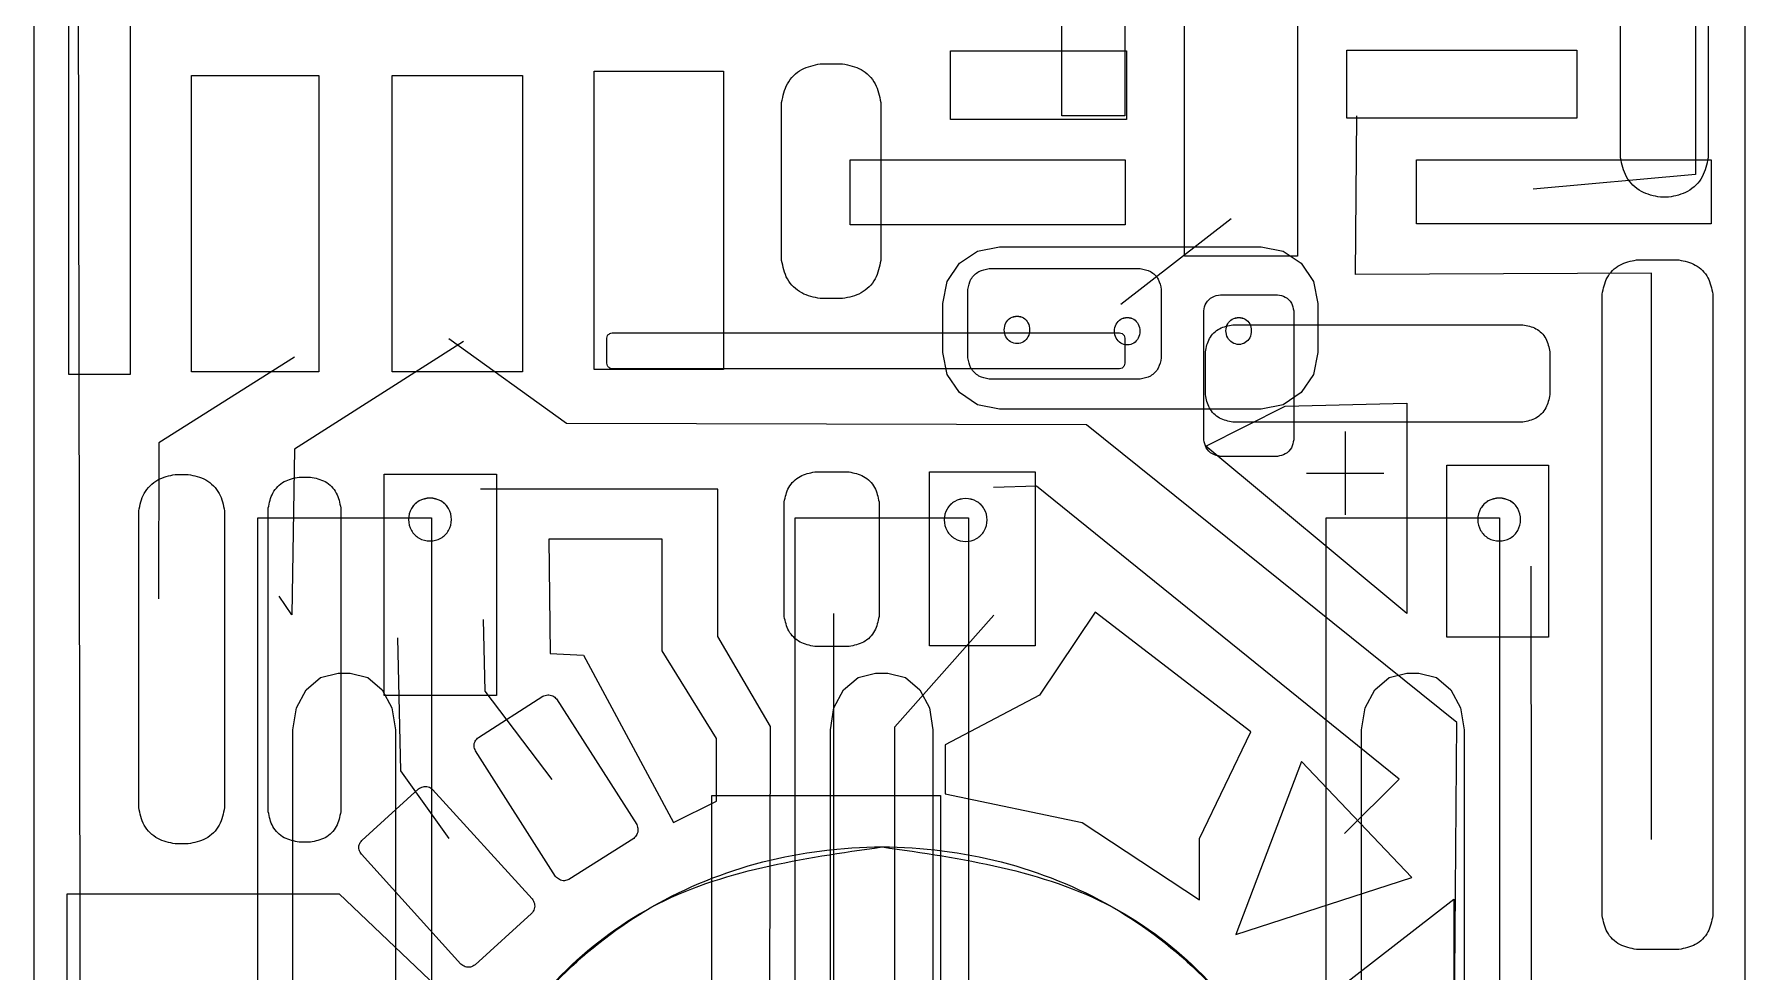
# Model space of a CAD drawing. Extents: x -21 to 20, y -50 to 50.
# Drawn here: x -20.03 to 19.85, y 6.45 to 28.3 of the extents above; entities that cross this region are included whole.
import ezdxf

# ---------------------------------------------------------------- set-up
doc = ezdxf.new("R2010")
doc.units = 0
for name, color, linetype in [('3d_parts', 7, 'CONTINUOUS'), ('CaseOpenings', 7, 'CONTINUOUS'), ('copper', 7, 'CONTINUOUS'), ('pcbBorder', 7, 'CONTINUOUS')]:
    doc.layers.add(name, color=color, linetype=linetype)

msp = doc.modelspace()

# ---------------------------------------------------------------- linework, layer by layer
at = {"layer": '3d_parts', "color": 2}
for points in [[(-10.771737, -41.853474), (-14.817866, -41.853474), (-14.817866, 17.030029), (-10.771737, 17.030029)], [(1.751195, -41.853474), (-2.294935, -41.853474), (-2.294935, 17.030029), (1.751195, 17.030029)], [(14.1346, -41.853474), (10.08847, -41.853474), (10.08847, 17.030029), (14.1346, 17.030029)]]:
    msp.add_lwpolyline(points, close=True, dxfattribs=at)
at = {"layer": 'CaseOpenings', "color": 1}
msp.add_lwpolyline([(2.474007, 23.350796), (3.998968, 23.350796), (5.523928, 23.350796), (7.048887, 23.350796), (8.57385, 23.350796), (9.089745, 23.247132), (9.510144, 22.96416), (9.793123, 22.543764), (9.896766, 22.02788), (9.896766, 21.742818), (9.896766, 21.457756), (9.896766, 21.172694), (9.896766, 20.887632), (9.793123, 20.371747), (9.510144, 19.951351), (9.089745, 19.668379), (8.57385, 19.564715), (7.048887, 19.564715), (5.523928, 19.564715), (3.998968, 19.564715), (2.474007, 19.564715), (1.958111, 19.668379), (1.537713, 19.951351), (1.254733, 20.371747), (1.15109, 20.887632), (1.15109, 21.172694), (1.15109, 21.457756), (1.15109, 21.742818), (1.15109, 22.02788), (1.254733, 22.543764), (1.537713, 22.96416), (1.958111, 23.247132)], close=True, dxfattribs=at)
for points in [[(-14.003201, -0.253074), (-14.003201, 12.088809), (-13.920635, 12.604852), (-13.695203, 13.025355), (-13.360299, 13.308406), (-12.949318, 13.41207), (-12.878782, 13.41207), (-12.808247, 13.41207), (-12.737712, 13.41207), (-12.667176, 13.41207), (-12.256195, 13.308406), (-11.921291, 13.025355), (-11.695859, 12.604852), (-11.613293, 12.088809), (-11.613293, -0.253074)], [(-1.468481, -0.2531), (-1.468481, 12.088809), (-1.385916, 12.604852), (-1.160483, 13.025355), (-0.825579, 13.308432), (-0.414598, 13.412096), (-0.344063, 13.412096), (-0.273527, 13.412096), (-0.202992, 13.412096), (-0.132457, 13.412096), (0.278525, 13.308432), (0.613429, 13.025355), (0.838861, 12.604852), (0.921426, 12.088809), (0.921426, -0.2531)], [(10.916385, -0.2531), (10.916385, 12.088809), (10.998962, 12.604852), (11.224433, 13.025355), (11.559392, 13.308406), (11.970443, 13.41207), (12.040989, 13.41207), (12.111537, 13.41207), (12.182083, 13.41207), (12.252631, 13.41207), (12.66368, 13.308406), (12.99864, 13.025355), (13.22411, 12.604852), (13.306689, 12.088809), (13.306689, -0.2531)]]:
    msp.add_lwpolyline(points, dxfattribs=at)
at = {"layer": 'copper', "color": 7}
for points in [[(-18.92577, -14.726394), (-19.025606, 42.873238), (-12.695732, 42.893346), (-12.665746, 49.003441), (13.014289, 49.033427), (13.014289, 43.003413), (18.704226, 42.93321), (18.704226, 25.033315), (14.913992, 24.693238)], [(16.9541, 25.423486), (16.9541, 30.163395)], [(16.9541, 25.423486), (16.9541, 30.163395)], [(18.994209, 30.163395), (18.994209, 25.423486)], [(18.994209, 30.163395), (18.994209, 25.423486)], [(-1.705676, 27.613525), (-1.185683, 27.613525)], [(-1.705676, 27.613525), (-1.185683, 27.613525)], [(-2.605962, 23.033424), (-2.605962, 26.713238)], [(-2.605962, 23.033424), (-2.605962, 26.713238)], [(-0.295627, 26.713238), (-0.295627, 23.033424)], [(-0.295627, 26.713238), (-0.295627, 23.033424)], [(17.674118, 9.533361), (17.674118, 22.733563), (10.774156, 22.703577), (10.804142, 26.4035)], [(18.074167, 24.503444), (17.88402, 24.503444)], [(18.074167, 24.503444), (17.88402, 24.503444)], [(7.874331, 24.00356), (5.304352, 22.003315)], [(2.234135, 22.843277), (5.754142, 22.843277)], [(2.234135, 22.843277), (5.754142, 22.843277)], [(17.324163, 23.043301), (18.314055, 23.043301)], [(17.324163, 23.043301), (18.314055, 23.043301)], [(1.734251, 20.763305), (1.734251, 22.35327)], [(1.734251, 20.763305), (1.734251, 22.35327)], [(6.244149, 22.35327), (6.244149, 20.763305)], [(6.244149, 22.35327), (6.244149, 20.763305)], [(-1.185683, 22.143368), (-1.705676, 22.143368)], [(-1.185683, 22.143368), (-1.705676, 22.143368)], [(7.624212, 22.233326), (8.954181, 22.233326)], [(7.624212, 22.233326), (8.954181, 22.233326)], [(16.524065, 7.76348), (16.524065, 22.243556)], [(16.524065, 7.76348), (16.524065, 22.243556)], [(19.104275, 22.243556), (19.104275, 7.76348)], [(19.104275, 22.243556), (19.104275, 7.76348)], [(7.234041, 18.853371), (7.234041, 21.853385)], [(7.234041, 18.853371), (7.234041, 21.853385)], [(9.334121, 21.853385), (9.334121, 18.853371)], [(9.334121, 21.853385), (9.334121, 18.853371)], [(-10.025917, 21.143245), (-13.965728, 18.633591), (-14.0257, 14.773508), (-14.325913, 15.203542)], [(8.034139, -20.036391), (8.034139, -10.226373), (1.434038, -8.236359), (1.474254, 4.503469), (13.074261, 4.433619), (13.134233, 12.263501), (4.504254, 19.203326), (-7.625623, 19.233312), (-10.365641, 21.20357)], [(-6.685826, 20.633483), (-6.685826, 21.223326)], [(-6.685826, 20.633483), (-6.685826, 21.223326)], [(-6.555651, 21.34327), (5.274013, 21.34327)], [(-6.555651, 21.34327), (5.274013, 21.34327)], [(5.39431, 21.223326), (5.39431, 20.633483)], [(5.39431, 21.223326), (5.39431, 20.633483)], [(7.914195, 21.533417), (14.674104, 21.533417)], [(7.914195, 21.533417), (14.674104, 21.533417)], [(-13.965728, 20.773535), (-17.125903, 18.783521), (-17.13578, 15.14357)], [(7.274258, 19.903588), (7.274258, 20.903357)], [(7.274258, 19.903588), (7.274258, 20.903357)], [(15.304163, 20.903357), (15.304163, 19.903588)], [(15.304163, 20.903357), (15.304163, 19.903588)], [(5.274013, 20.503308), (-6.555651, 20.503308)], [(5.274013, 20.503308), (-6.555651, 20.503308)], [(5.754142, 20.26342), (2.234135, 20.26342)], [(5.754142, 20.26342), (2.234135, 20.26342)], [(14.674104, 19.263298), (7.914195, 19.263298)], [(14.674104, 19.263298), (7.914195, 19.263298)], [(8.954181, 18.463553), (7.624212, 18.463553)], [(8.954181, 18.463553), (7.624212, 18.463553)], [(-16.745609, 18.043396), (-16.445749, 18.043396)], [(-16.745609, 18.043396), (-16.445749, 18.043396)], [(-13.855662, 17.983424), (-13.595665, 17.983424)], [(-13.855662, 17.983424), (-13.595665, 17.983424)], [(-1.83585, 18.103368), (-1.035753, 18.103368)], [(-1.83585, 18.103368), (-1.035753, 18.103368)], [(-0.565854, -19.236646), (-2.925931, -12.966391), (-2.865959, 12.173542), (-4.095739, 14.263392), (-4.095739, 17.703319), (-9.625868, 17.703319)], [(10.51416, 9.673413), (11.794034, 10.94341), (3.334094, 17.773521), (2.334324, 17.743535)], [(-17.595801, 10.283364), (-17.595801, 17.193556)], [(-17.595801, 10.283364), (-17.595801, 17.193556)], [(-15.59591, 17.193556), (-15.59591, 10.283364)], [(-15.59591, 17.193556), (-15.59591, 10.283364)], [(-14.575679, 10.183529), (-14.575679, 17.263406)], [(-14.575679, 10.183529), (-14.575679, 17.263406)], [(-12.885878, 17.263406), (-12.885878, 10.183529)], [(-12.885878, 17.263406), (-12.885878, 10.183529)], [(-2.545637, 14.733291), (-2.545637, 17.403459)], [(-2.545637, 14.733291), (-2.545637, 17.403459)], [(-0.335844, 17.403459), (-0.335844, 14.733291)], [(-0.335844, 17.403459), (-0.335844, 14.733291)], [(14.864251, 15.903452), (14.874128, 3.033448), (3.074097, 3.033448), (3.074097, -7.196373), (9.57401, -9.196618), (9.57401, -17.366576), (10.934317, -18.56637), (10.924086, -27.73645), (8.57424, -28.966583)], [(-1.395938, 14.803494), (-1.395938, -12.636544), (1.27423, -15.936419), (1.834087, -19.966541)], [(4.634076, -19.536506), (6.634321, -17.536614), (6.634321, -11.136537), (0.034219, -9.236482), (0.034219, 3.263459), (0.034219, 12.163312), (2.344202, 14.763277)], [(-9.565896, 14.663441), (-9.525679, 12.993396), (-7.9657, 10.933532)], [(-11.565787, 14.233406), (-11.495938, 11.133556), (-10.365641, 9.563347)], [(-1.035753, 14.033382), (-1.83585, 14.033382)], [(-1.035753, 14.033382), (-1.83585, 14.033382)], [(-9.675609, 11.913546), (-8.175955, 12.873452)], [(-9.675609, 11.913546), (-8.175955, 12.873452)], [(-7.855634, 12.81348), (-5.985917, 9.883315)], [(-7.855634, 12.81348), (-5.985917, 9.883315)], [(-7.875742, 8.673291), (-9.745812, 11.603455)], [(-7.875742, 8.673291), (-9.745812, 11.603455)], [(-12.395871, 9.513605), (-11.07578, 10.713399)], [(-12.395871, 9.513605), (-11.07578, 10.713399)], [(-10.745934, 10.703522), (-8.425721, 8.153298)], [(-10.745934, 10.703522), (-8.425721, 8.153298)], [(-16.445749, 9.433525), (-16.745609, 9.433525)], [(-16.445749, 9.433525), (-16.745609, 9.433525)], [(-13.595665, 9.473389), (-13.855662, 9.473389)], [(-13.595665, 9.473389), (-13.855662, 9.473389)], [(-10.085889, 6.633536), (-12.405749, 9.193284)], [(-10.085889, 6.633536), (-12.405749, 9.193284)], [(-6.055767, 9.563347), (-7.565651, 8.603441)], [(-6.055767, 9.563347), (-7.565651, 8.603441)], [(-8.435952, 7.813574), (-9.75569, 6.613427)], [(-8.435952, 7.813574), (-9.75569, 6.613427)], [(18.314055, 6.973612), (17.324163, 6.973612)], [(18.314055, 6.973612), (17.324163, 6.973612)]]:
    msp.add_lwpolyline(points, dxfattribs=at)
for points in [[(-19.22563, 33.873549), (-17.795826, 33.873549), (-17.795826, 20.373486), (-19.22563, 20.373486), (-19.22563, 33.873549), (-17.795826, 33.873549), (-17.795826, 20.373486), (-19.22563, 20.373486)], [(6.784251, 33.113315), (9.424079, 33.113315), (9.424079, 23.133259), (6.784251, 23.133259), (6.784251, 33.113315), (9.424079, 33.113315), (9.424079, 23.133259), (6.784251, 23.133259)], [(4.664062, 30.203259), (5.39431, 30.203259), (5.39431, 26.4035), (3.924289, 26.4035), (3.924289, 30.203259), (4.664062, 30.203259), (5.39431, 30.203259), (5.39431, 26.4035), (3.924289, 26.4035), (3.924289, 30.203259)], [(10.574132, 27.133396), (10.574132, 27.933493), (15.934223, 27.933493), (15.934223, 26.343528), (10.574132, 26.343528), (10.574132, 27.133396), (10.574132, 27.933493), (15.934223, 27.933493), (15.934223, 26.343528), (10.574132, 26.343528)], [(1.334202, 27.113287), (1.334202, 27.913385), (5.434174, 27.913385), (5.434174, 26.313542), (1.334202, 26.313542), (1.334202, 27.113287), (1.334202, 27.913385), (5.434174, 27.913385), (5.434174, 26.313542), (1.334202, 26.313542)], [(1.334202, 27.113287), (1.334202, 27.913385), (5.434174, 27.913385), (5.434174, 26.313542), (1.334202, 26.313542), (1.334202, 27.113287), (1.334202, 27.913385), (5.434174, 27.913385), (5.434174, 26.313542), (1.334202, 26.313542)], [(-16.365669, 27.343298), (-13.395641, 27.343298), (-13.395641, 20.433459), (-16.365669, 20.433459), (-16.365669, 27.343298), (-13.395641, 27.343298), (-13.395641, 20.433459), (-16.365669, 20.433459)], [(-11.685732, 27.343298), (-8.645854, 27.343298), (-8.645854, 20.433459), (-11.685732, 20.433459), (-11.685732, 27.343298), (-8.645854, 27.343298), (-8.645854, 20.433459), (-11.685732, 20.433459)], [(-6.975808, 27.443486), (-3.965917, 27.443486), (-3.965917, 20.493431), (-6.975808, 20.493431), (-6.975808, 27.443486), (-3.965917, 27.443486), (-3.965917, 20.493431), (-6.975808, 20.493431)], [(-1.005767, 24.613511), (-1.005767, 25.373392), (5.404188, 25.373392), (5.404188, 23.863507), (-1.005767, 23.863507), (-1.005767, 24.613511), (-1.005767, 25.373392), (5.404188, 25.373392), (5.404188, 23.863507), (-1.005767, 23.863507)], [(12.194083, 24.623389), (12.194083, 25.373392), (19.064058, 25.373392), (19.064058, 23.883263), (12.194083, 23.883263), (12.194083, 24.623389), (12.194083, 25.373392), (19.064058, 25.373392), (19.064058, 23.883263), (12.194083, 23.883263)], [(2.884303, 21.733441)], [(5.454282, 21.703455)], [(8.054247, 21.703455)], [(11.974303, 19.703563), (11.974303, 14.803494), (7.284135, 18.703441), (9.134097, 19.633361), (11.974303, 19.703563), (11.974303, 14.803494), (7.284135, 18.703441), (9.134097, 19.633361)], [(-11.875878, 18.053273), (-9.255805, 18.053273), (-9.255805, 12.89356), (-11.875878, 12.89356), (-11.875878, 18.053273), (-9.255805, 18.053273), (-9.255805, 12.89356), (-11.875878, 12.89356)], [(0.844195, 18.103368), (3.304108, 18.103368), (3.304108, 14.05349), (0.844195, 14.05349), (0.844195, 18.103368), (3.304108, 18.103368), (3.304108, 14.05349), (0.844195, 14.05349)], [(12.904223, 18.263528), (15.274177, 18.263528), (15.274177, 14.253515), (12.904223, 14.253515), (12.904223, 18.263528), (15.274177, 18.263528), (15.274177, 14.253515), (12.904223, 14.253515)], [(-10.805906, 17.493417)], [(1.684156, 17.483539)], [(14.124125, 17.493417)], [(-5.395721, 16.533511), (-8.035903, 16.533511), (-8.005917, 13.873574), (-7.225927, 13.833357), (-5.125847, 9.93341), (-4.125725, 10.433295), (-4.125725, 11.893438), (-5.395721, 13.933546), (-5.395721, 16.533511), (-8.035903, 16.533511), (-8.005917, 13.873574), (-7.225927, 13.833357), (-5.125847, 9.93341), (-4.125725, 10.433295), (-4.125725, 11.893438), (-5.395721, 13.933546)], [(8.333999, 12.043368), (4.704279, 14.83348), (3.404296, 12.903438), (1.204027, 11.743508), (1.204027, 10.603333), (4.404066, 9.93341), (7.134205, 8.133543), (7.134205, 9.563347), (8.333999, 12.043368), (4.704279, 14.83348), (3.404296, 12.903438), (1.204027, 11.743508), (1.204027, 10.603333), (4.404066, 9.93341), (7.134205, 8.133543), (7.134205, 9.563347)], [(7.984045, 7.323567), (12.084017, 8.653536), (9.514038, 11.353336), (7.984045, 7.323567), (12.084017, 8.653536), (9.514038, 11.353336)], [(-1.565623, 4.863302), (-4.235791, 4.863302), (-4.235791, 10.563469), (1.094314, 10.563469), (1.094314, 4.863302)], [(-0.265641, 9.363322), (-0.265641, 9.363322)], [(-12.925742, 8.273595), (-10.325777, 5.803452), (-11.93585, 2.903626), (-12.535924, -0.056524), (-14.695623, 2.433375), (-14.625773, 6.133298), (-19.265847, 6.173515), (-19.265847, 8.273595), (-12.925742, 8.273595), (-10.325777, 5.803452), (-11.93585, 2.903626), (-12.535924, -0.056524), (-14.695623, 2.433375), (-14.625773, 6.133298), (-19.265847, 6.173515), (-19.265847, 8.273595)], [(13.064031, 8.14342), (13.064031, 4.333431), (8.104341, 4.303445), (13.064031, 8.14342), (13.064031, 4.333431), (8.104341, 4.303445)]]:
    msp.add_lwpolyline(points, close=True, dxfattribs=at)
at = {"layer": 'copper', "color": 1}
for points in [[(2.884303, 21.733441)], [(5.454282, 21.703455)], [(8.054247, 21.703455)], [(-10.805906, 17.493417)], [(1.684156, 17.483539)], [(14.124125, 17.493417)], [(-1.565623, 4.863302), (-4.235791, 4.863302), (-4.235791, 10.563469), (1.094314, 10.563469), (1.094314, 4.863302)]]:
    msp.add_lwpolyline(points, close=True, dxfattribs=at)
for points in [[(10.534268, 19.043518), (10.534268, 17.103598)], [(9.634334, 18.073382), (11.434202, 18.073382)]]:
    msp.add_lwpolyline(points, dxfattribs=at)
at = {"layer": 'copper', "color": 7}
for points, knots in [([(-2.605962, 26.713238), (-2.575361, 26.863412), (-2.512941, 27.169729), (-2.162167, 27.520503), (-1.85585, 27.582923), (-1.705676, 27.613525)], [0, 0, 0, 0, 0.453527, 0.925081, 1.378608, 1.378608, 1.378608, 1.378608]), ([(-2.605962, 26.713238), (-2.575361, 26.863412), (-2.512941, 27.169729), (-2.162167, 27.520503), (-1.85585, 27.582923), (-1.705676, 27.613525)], [0, 0, 0, 0, 0.453527, 0.925081, 1.378608, 1.378608, 1.378608, 1.378608]), ([(-1.185683, 27.613525), (-1.036282, 27.583024), (-0.731747, 27.520853), (-0.385964, 27.168346), (-0.325403, 26.863244), (-0.295627, 26.713238)], [0, 0, 0, 0, 0.450842, 0.918982, 1.371758, 1.371758, 1.371758, 1.371758]), ([(-1.185683, 27.613525), (-1.036282, 27.583024), (-0.731747, 27.520853), (-0.385964, 27.168346), (-0.325403, 26.863244), (-0.295627, 26.713238)], [0, 0, 0, 0, 0.450842, 0.918982, 1.371758, 1.371758, 1.371758, 1.371758]), ([(17.88402, 24.503444), (17.729859, 24.534831), (17.415135, 24.598906), (17.05186, 24.955631), (16.986202, 25.269855), (16.9541, 25.423486)], [0, 0, 0, 0, 0.465927, 0.951204, 1.415442, 1.415442, 1.415442, 1.415442]), ([(17.88402, 24.503444), (17.729859, 24.534831), (17.415135, 24.598906), (17.05186, 24.955631), (16.986202, 25.269855), (16.9541, 25.423486)], [0, 0, 0, 0, 0.465927, 0.951204, 1.415442, 1.415442, 1.415442, 1.415442]), ([(18.994209, 25.423486), (18.962935, 25.270017), (18.899146, 24.956978), (18.540675, 24.598507), (18.227636, 24.534718), (18.074167, 24.503444)], [0, 0, 0, 0, 0.463479, 0.945381, 1.408859, 1.408859, 1.408859, 1.408859]), ([(18.994209, 25.423486), (18.962935, 25.270017), (18.899146, 24.956978), (18.540675, 24.598507), (18.227636, 24.534718), (18.074167, 24.503444)], [0, 0, 0, 0, 0.463479, 0.945381, 1.408859, 1.408859, 1.408859, 1.408859]), ([(-1.705676, 22.143368), (-1.855679, 22.173115), (-2.160765, 22.233618), (-2.513351, 22.579377), (-2.575477, 22.883963), (-2.605962, 23.033424)], [0, 0, 0, 0, 0.452754, 0.920838, 1.37183, 1.37183, 1.37183, 1.37183]), ([(-1.705676, 22.143368), (-1.855679, 22.173115), (-2.160765, 22.233618), (-2.513351, 22.579377), (-2.575477, 22.883963), (-2.605962, 23.033424)], [0, 0, 0, 0, 0.452754, 0.920838, 1.37183, 1.37183, 1.37183, 1.37183]), ([(-0.295627, 23.033424), (-0.325283, 22.884131), (-0.385543, 22.580769), (-0.733157, 22.233257), (-1.036452, 22.173011), (-1.185683, 22.143368)], [0, 0, 0, 0, 0.450238, 0.914882, 1.364946, 1.364946, 1.364946, 1.364946]), ([(-0.295627, 23.033424), (-0.325283, 22.884131), (-0.385543, 22.580769), (-0.733157, 22.233257), (-1.036452, 22.173011), (-1.185683, 22.143368)], [0, 0, 0, 0, 0.450238, 0.914882, 1.364946, 1.364946, 1.364946, 1.364946]), ([(1.734251, 22.35327), (1.751109, 22.435995), (1.785433, 22.604429), (1.981979, 22.794367), (2.150889, 22.82713), (2.234135, 22.843277)], [0, 0, 0, 0, 0.249438, 0.507872, 0.759016, 0.759016, 0.759016, 0.759016]), ([(1.734251, 22.35327), (1.751109, 22.435995), (1.785433, 22.604429), (1.981979, 22.794367), (2.150889, 22.82713), (2.234135, 22.843277)], [0, 0, 0, 0, 0.249438, 0.507872, 0.759016, 0.759016, 0.759016, 0.759016]), ([(5.754142, 22.843277), (5.836702, 22.827248), (6.003931, 22.79478), (6.195653, 22.603059), (6.22812, 22.435829), (6.244149, 22.35327)], [0, 0, 0, 0, 0.24869, 0.503739, 0.752429, 0.752429, 0.752429, 0.752429]), ([(5.754142, 22.843277), (5.836702, 22.827248), (6.003931, 22.79478), (6.195653, 22.603059), (6.22812, 22.435829), (6.244149, 22.35327)], [0, 0, 0, 0, 0.24869, 0.503739, 0.752429, 0.752429, 0.752429, 0.752429]), ([(16.524065, 22.243556), (16.551273, 22.376934), (16.606781, 22.649052), (16.918503, 22.96064), (17.190705, 23.016107), (17.324163, 23.043301)], [0, 0, 0, 0, 0.402819, 0.821831, 1.224883, 1.224883, 1.224883, 1.224883]), ([(16.524065, 22.243556), (16.551273, 22.376934), (16.606781, 22.649052), (16.918503, 22.96064), (17.190705, 23.016107), (17.324163, 23.043301)], [0, 0, 0, 0, 0.402819, 0.821831, 1.224883, 1.224883, 1.224883, 1.224883]), ([(18.314055, 23.043301), (18.446825, 23.016219), (18.717355, 22.961036), (19.024235, 22.647699), (19.077892, 22.37677), (19.104275, 22.243556)], [0, 0, 0, 0, 0.400605, 0.816268, 1.21834, 1.21834, 1.21834, 1.21834]), ([(18.314055, 23.043301), (18.446825, 23.016219), (18.717355, 22.961036), (19.024235, 22.647699), (19.077892, 22.37677), (19.104275, 22.243556)], [0, 0, 0, 0, 0.400605, 0.816268, 1.21834, 1.21834, 1.21834, 1.21834]), ([(7.234041, 21.853385), (7.247795, 21.916956), (7.276033, 22.047473), (7.429044, 22.193726), (7.560089, 22.220315), (7.624212, 22.233326)], [0, 0, 0, 0, 0.192258, 0.394721, 0.58872, 0.58872, 0.58872, 0.58872]), ([(7.234041, 21.853385), (7.247795, 21.916956), (7.276033, 22.047473), (7.429044, 22.193726), (7.560089, 22.220315), (7.624212, 22.233326)], [0, 0, 0, 0, 0.192258, 0.394721, 0.58872, 0.58872, 0.58872, 0.58872]), ([(8.954181, 22.233326), (9.017586, 22.220433), (9.146876, 22.194142), (9.294938, 22.04608), (9.321228, 21.91679), (9.334121, 21.853385)], [0, 0, 0, 0, 0.191462, 0.390413, 0.581874, 0.581874, 0.581874, 0.581874]), ([(8.954181, 22.233326), (9.017586, 22.220433), (9.146876, 22.194142), (9.294938, 22.04608), (9.321228, 21.91679), (9.334121, 21.853385)], [0, 0, 0, 0, 0.191462, 0.390413, 0.581874, 0.581874, 0.581874, 0.581874]), ([(2.884303, 21.733441), (2.83044, 21.724858), (2.723752, 21.707857), (2.609518, 21.578313), (2.570927, 21.413785), (2.609508, 21.247424), (2.723788, 21.123035), (2.8833, 21.078726), (3.042514, 21.122438), (3.151742, 21.249094), (3.186059, 21.413473), (3.151742, 21.577851), (3.042514, 21.704508), (2.8833, 21.748213), (2.723789, 21.703931), (2.609507, 21.579443), (2.570929, 21.413473), (2.609507, 21.247501), (2.723788, 21.123016), (2.8833, 21.078726), (3.042514, 21.122457), (3.151743, 21.249019), (3.186056, 21.413781), (3.151753, 21.576745), (3.042479, 21.708285), (2.937462, 21.724987), (2.884303, 21.733441)], [0, 0, 0, 0, 0.159311, 0.315553, 0.48332, 0.651088, 0.80733, 0.966641, 1.123399, 1.276318, 1.443472, 1.610626, 1.763544, 1.920303, 2.079614, 2.235856, 2.403623, 2.57139, 2.727632, 2.886943, 3.043702, 3.19662, 3.363774, 3.530928, 3.683847, 3.840605, 3.840605, 3.840605, 3.840605]), ([(5.454282, 21.703455), (5.400419, 21.694872), (5.293731, 21.677871), (5.179497, 21.548327), (5.140906, 21.383799), (5.179487, 21.217438), (5.293767, 21.093049), (5.453279, 21.04874), (5.612493, 21.092452), (5.721721, 21.219108), (5.756038, 21.383487), (5.721721, 21.547865), (5.612493, 21.674522), (5.453279, 21.718227), (5.293768, 21.673945), (5.179486, 21.549457), (5.140908, 21.383487), (5.179486, 21.217515), (5.293767, 21.09303), (5.453279, 21.04874), (5.612493, 21.092471), (5.721722, 21.219033), (5.756035, 21.383795), (5.721732, 21.546759), (5.612458, 21.678299), (5.507441, 21.695001), (5.454282, 21.703455)], [0, 0, 0, 0, 0.159311, 0.315553, 0.48332, 0.651088, 0.80733, 0.966641, 1.123399, 1.276318, 1.443472, 1.610626, 1.763544, 1.920303, 2.079614, 2.235856, 2.403623, 2.57139, 2.727632, 2.886943, 3.043702, 3.19662, 3.363774, 3.530928, 3.683847, 3.840605, 3.840605, 3.840605, 3.840605]), ([(8.054247, 21.703455), (8.000574, 21.695704), (7.895201, 21.680488), (7.778831, 21.555954), (7.741008, 21.392678), (7.779466, 21.227356), (7.893729, 21.102916), (8.053244, 21.058623), (8.21246, 21.102321), (8.32168, 21.229017), (8.355854, 21.392392), (8.322344, 21.555332), (8.210931, 21.677616), (8.053235, 21.716789), (7.895239, 21.677015), (7.77882, 21.556954), (7.741011, 21.392396), (7.779465, 21.227425), (7.893729, 21.102898), (8.053244, 21.058623), (8.21246, 21.102337), (8.32168, 21.22895), (8.355851, 21.39267), (8.322355, 21.554354), (8.210894, 21.680953), (8.107218, 21.695846), (8.054247, 21.703455)], [0, 0, 0, 0, 0.158639, 0.311443, 0.476725, 0.644492, 0.800734, 0.960045, 1.116804, 1.269722, 1.436876, 1.601535, 1.750939, 1.907015, 2.065655, 2.218459, 2.38374, 2.551508, 2.70775, 2.867061, 3.023819, 3.176738, 3.343892, 3.508551, 3.657955, 3.814031, 3.814031, 3.814031, 3.814031]), ([(-6.685826, 21.223326), (-6.680879, 21.243492), (-6.670569, 21.285518), (-6.618985, 21.330453), (-6.576385, 21.339074), (-6.555651, 21.34327)], [0, 0, 0, 0, 0.061255, 0.127654, 0.190617, 0.190617, 0.190617, 0.190617]), ([(-6.685826, 21.223326), (-6.680879, 21.243492), (-6.670569, 21.285518), (-6.618985, 21.330453), (-6.576385, 21.339074), (-6.555651, 21.34327)], [0, 0, 0, 0, 0.061255, 0.127654, 0.190617, 0.190617, 0.190617, 0.190617]), ([(5.274013, 21.34327), (5.294104, 21.339204), (5.335025, 21.330923), (5.381908, 21.284174), (5.390232, 21.243337), (5.39431, 21.223326)], [0, 0, 0, 0, 0.06066, 0.12355, 0.183976, 0.183976, 0.183976, 0.183976]), ([(5.274013, 21.34327), (5.294104, 21.339204), (5.335025, 21.330923), (5.381908, 21.284174), (5.390232, 21.243337), (5.39431, 21.223326)], [0, 0, 0, 0, 0.06066, 0.12355, 0.183976, 0.183976, 0.183976, 0.183976]), ([(7.274258, 20.903357), (7.295898, 21.009415), (7.339984, 21.22548), (7.591069, 21.469967), (7.807614, 21.512488), (7.914195, 21.533417)], [0, 0, 0, 0, 0.319927, 0.651769, 0.973399, 0.973399, 0.973399, 0.973399]), ([(7.274258, 20.903357), (7.295898, 21.009415), (7.339984, 21.22548), (7.591069, 21.469967), (7.807614, 21.512488), (7.914195, 21.533417)], [0, 0, 0, 0, 0.319927, 0.651769, 0.973399, 0.973399, 0.973399, 0.973399]), ([(14.674104, 21.533417), (14.779996, 21.512605), (14.994862, 21.470377), (15.241123, 21.224115), (15.283352, 21.00925), (15.304163, 20.903357)], [0, 0, 0, 0, 0.319177, 0.647639, 0.966817, 0.966817, 0.966817, 0.966817]), ([(14.674104, 21.533417), (14.779996, 21.512605), (14.994862, 21.470377), (15.241123, 21.224115), (15.283352, 21.00925), (15.304163, 20.903357)], [0, 0, 0, 0, 0.319177, 0.647639, 0.966817, 0.966817, 0.966817, 0.966817]), ([(2.234135, 20.26342), (2.150721, 20.280418), (1.980605, 20.315084), (1.785887, 20.509902), (1.751236, 20.679952), (1.734251, 20.763305)], [0, 0, 0, 0, 0.251907, 0.513738, 0.765473, 0.765473, 0.765473, 0.765473]), ([(2.234135, 20.26342), (2.150721, 20.280418), (1.980605, 20.315084), (1.785887, 20.509902), (1.751236, 20.679952), (1.734251, 20.763305)], [0, 0, 0, 0, 0.251907, 0.513738, 0.765473, 0.765473, 0.765473, 0.765473]), ([(6.244149, 20.763305), (6.227987, 20.680117), (6.19518, 20.511257), (6.00532, 20.314689), (5.83687, 20.280306), (5.754142, 20.26342)], [0, 0, 0, 0, 0.250994, 0.509484, 0.758945, 0.758945, 0.758945, 0.758945]), ([(6.244149, 20.763305), (6.227987, 20.680117), (6.19518, 20.511257), (6.00532, 20.314689), (5.83687, 20.280306), (5.754142, 20.26342)], [0, 0, 0, 0, 0.250994, 0.509484, 0.758945, 0.758945, 0.758945, 0.758945]), ([(-6.555651, 20.503308), (-6.576543, 20.508351), (-6.620303, 20.518913), (-6.670221, 20.568831), (-6.680783, 20.612591), (-6.685826, 20.633483)], [0, 0, 0, 0, 0.063762, 0.133553, 0.197315, 0.197315, 0.197315, 0.197315]), ([(-6.555651, 20.503308), (-6.576543, 20.508351), (-6.620303, 20.518913), (-6.670221, 20.568831), (-6.680783, 20.612591), (-6.685826, 20.633483)], [0, 0, 0, 0, 0.063762, 0.133553, 0.197315, 0.197315, 0.197315, 0.197315]), ([(5.39431, 20.633483), (5.390113, 20.612746), (5.381487, 20.570121), (5.336404, 20.518513), (5.294264, 20.508244), (5.274013, 20.503308)], [0, 0, 0, 0, 0.062966, 0.129427, 0.190916, 0.190916, 0.190916, 0.190916]), ([(5.39431, 20.633483), (5.390113, 20.612746), (5.381487, 20.570121), (5.336404, 20.518513), (5.294264, 20.508244), (5.274013, 20.503308)], [0, 0, 0, 0, 0.062966, 0.129427, 0.190916, 0.190916, 0.190916, 0.190916]), ([(7.914195, 19.263298), (7.807446, 19.285051), (7.589684, 19.329428), (7.340333, 19.578913), (7.295999, 19.796758), (7.274258, 19.903588)], [0, 0, 0, 0, 0.322377, 0.65763, 0.980241, 0.980241, 0.980241, 0.980241]), ([(7.914195, 19.263298), (7.807446, 19.285051), (7.589684, 19.329428), (7.340333, 19.578913), (7.295999, 19.796758), (7.274258, 19.903588)], [0, 0, 0, 0, 0.322377, 0.65763, 0.980241, 0.980241, 0.980241, 0.980241]), ([(15.304163, 19.903588), (15.283246, 19.796923), (15.240758, 19.580268), (14.996258, 19.329033), (14.780165, 19.284939), (14.674104, 19.263298)], [0, 0, 0, 0, 0.321868, 0.653775, 0.973706, 0.973706, 0.973706, 0.973706]), ([(15.304163, 19.903588), (15.283246, 19.796923), (15.240758, 19.580268), (14.996258, 19.329033), (14.780165, 19.284939), (14.674104, 19.263298)], [0, 0, 0, 0, 0.321868, 0.653775, 0.973706, 0.973706, 0.973706, 0.973706]), ([(7.624212, 18.463553), (7.559926, 18.477415), (7.4277, 18.505927), (7.276471, 18.657025), (7.247916, 18.789166), (7.234041, 18.853371)], [0, 0, 0, 0, 0.19478, 0.400633, 0.59518, 0.59518, 0.59518, 0.59518]), ([(7.624212, 18.463553), (7.559926, 18.477415), (7.4277, 18.505927), (7.276471, 18.657025), (7.247916, 18.789166), (7.234041, 18.853371)], [0, 0, 0, 0, 0.19478, 0.400633, 0.59518, 0.59518, 0.59518, 0.59518]), ([(9.334121, 18.853371), (9.3211, 18.789332), (9.294477, 18.658398), (9.148238, 18.505535), (9.017749, 18.477305), (8.954181, 18.463553)], [0, 0, 0, 0, 0.193761, 0.396159, 0.588413, 0.588413, 0.588413, 0.588413]), ([(9.334121, 18.853371), (9.3211, 18.789332), (9.294477, 18.658398), (9.148238, 18.505535), (9.017749, 18.477305), (8.954181, 18.463553)], [0, 0, 0, 0, 0.193761, 0.396159, 0.588413, 0.588413, 0.588413, 0.588413]), ([(-17.595801, 17.193556), (-17.566289, 17.334496), (-17.505843, 17.62316), (-17.175378, 17.953493), (-16.88663, 18.013896), (-16.745609, 18.043396)], [0, 0, 0, 0, 0.426282, 0.873086, 1.299601, 1.299601, 1.299601, 1.299601]), ([(-17.595801, 17.193556), (-17.566289, 17.334496), (-17.505843, 17.62316), (-17.175378, 17.953493), (-16.88663, 18.013896), (-16.745609, 18.043396)], [0, 0, 0, 0, 0.426282, 0.873086, 1.299601, 1.299601, 1.299601, 1.299601]), ([(-16.445749, 18.043396), (-16.303095, 18.014322), (-16.012979, 17.955194), (-15.683321, 17.622617), (-15.624608, 17.334422), (-15.59591, 17.193556)], [0, 0, 0, 0, 0.430621, 0.875755, 1.301362, 1.301362, 1.301362, 1.301362]), ([(-16.445749, 18.043396), (-16.303095, 18.014322), (-16.012979, 17.955194), (-15.683321, 17.622617), (-15.624608, 17.334422), (-15.59591, 17.193556)], [0, 0, 0, 0, 0.430621, 0.875755, 1.301362, 1.301362, 1.301362, 1.301362]), ([(-14.575679, 17.263406), (-14.551227, 17.383538), (-14.501358, 17.628538), (-14.220793, 17.909102), (-13.975794, 17.958971), (-13.855662, 17.983424)], [0, 0, 0, 0, 0.362778, 0.739855, 1.102633, 1.102633, 1.102633, 1.102633]), ([(-14.575679, 17.263406), (-14.551227, 17.383538), (-14.501358, 17.628538), (-14.220793, 17.909102), (-13.975794, 17.958971), (-13.855662, 17.983424)], [0, 0, 0, 0, 0.362778, 0.739855, 1.102633, 1.102633, 1.102633, 1.102633]), ([(-13.595665, 17.983424), (-13.476305, 17.959072), (-13.233087, 17.909451), (-12.957519, 17.627153), (-12.909505, 17.38337), (-12.885878, 17.263406)], [0, 0, 0, 0, 0.360094, 0.733759, 1.095789, 1.095789, 1.095789, 1.095789]), ([(-13.595665, 17.983424), (-13.476305, 17.959072), (-13.233087, 17.909451), (-12.957519, 17.627153), (-12.909505, 17.38337), (-12.885878, 17.263406)], [0, 0, 0, 0, 0.360094, 0.733759, 1.095789, 1.095789, 1.095789, 1.095789]), ([(-2.545637, 17.403459), (-2.521018, 17.52037), (-2.47062, 17.759695), (-2.193119, 18.03065), (-1.953292, 18.079464), (-1.83585, 18.103368)], [0, 0, 0, 0, 0.353347, 0.723325, 1.078359, 1.078359, 1.078359, 1.078359]), ([(-2.545637, 17.403459), (-2.521018, 17.52037), (-2.47062, 17.759695), (-2.193119, 18.03065), (-1.953292, 18.079464), (-1.83585, 18.103368)], [0, 0, 0, 0, 0.353347, 0.723325, 1.078359, 1.078359, 1.078359, 1.078359]), ([(-1.035753, 18.103368), (-0.919003, 18.079577), (-0.680863, 18.03105), (-0.408161, 17.758348), (-0.359634, 17.520208), (-0.335844, 17.403459)], [0, 0, 0, 0, 0.352585, 0.719185, 1.07177, 1.07177, 1.07177, 1.07177]), ([(-1.035753, 18.103368), (-0.919003, 18.079577), (-0.680863, 18.03105), (-0.408161, 17.758348), (-0.359634, 17.520208), (-0.335844, 17.403459)], [0, 0, 0, 0, 0.352585, 0.719185, 1.07177, 1.07177, 1.07177, 1.07177]), ([(-10.805906, 17.493417), (-10.717127, 17.480152), (-10.543096, 17.454149), (-10.35088, 17.254559), (-10.28262, 16.993897), (-10.350845, 16.730574), (-10.543061, 16.538502), (-10.805828, 16.470238), (-11.068558, 16.538508), (-11.260623, 16.73072), (-11.328838, 16.993454), (-11.260588, 17.256149), (-11.068524, 17.448214), (-10.805828, 17.516463), (-10.543095, 17.448249), (-10.35088, 17.256183), (-10.28262, 16.993454), (-10.350845, 16.730686), (-10.543061, 16.538473), (-10.805828, 16.470238), (-11.068558, 16.538537), (-11.260623, 16.730607), (-11.328838, 16.993897), (-11.260588, 17.254526), (-11.068524, 17.454107), (-10.894602, 17.480141), (-10.805906, 17.493417)], [0, 0, 0, 0, 0.262975, 0.515502, 0.778241, 1.041219, 1.293811, 1.556789, 1.819527, 2.072055, 2.335029, 2.597764, 2.850227, 3.112962, 3.375937, 3.628464, 3.891203, 4.154181, 4.406773, 4.669751, 4.932489, 5.185017, 5.447991, 5.710726, 5.963189, 6.225924, 6.225924, 6.225924, 6.225924]), ([(1.684156, 17.483539), (1.772915, 17.470278), (1.946915, 17.444282), (2.138972, 17.244467), (2.207039, 16.983823), (2.138937, 16.720592), (1.946882, 16.528588), (1.684156, 16.460379), (1.421431, 16.528559), (1.229376, 16.720705), (1.161274, 16.98338), (1.229341, 17.246091), (1.421397, 17.438391), (1.684156, 17.506569), (1.946915, 17.438391), (2.138972, 17.246091), (2.207039, 16.98338), (2.138937, 16.720705), (1.946882, 16.528559), (1.684156, 16.460379), (1.421431, 16.528588), (1.229376, 16.720592), (1.161274, 16.983823), (1.229341, 17.244467), (1.421397, 17.444282), (1.595398, 17.470278), (1.684156, 17.483539)], [0, 0, 0, 0, 0.26289, 0.515362, 0.778317, 1.041031, 1.293439, 1.556325, 1.819211, 2.071619, 2.334334, 2.597288, 2.84976, 3.11265, 3.37554, 3.628012, 3.890967, 4.153681, 4.406089, 4.668975, 4.931862, 5.184269, 5.446984, 5.709938, 5.962411, 6.2253, 6.2253, 6.2253, 6.2253]), ([(14.124125, 17.493417), (14.212879, 17.480157), (14.38685, 17.454166), (14.578905, 17.254506), (14.647008, 16.993896), (14.578941, 16.730629), (14.386884, 16.538474), (14.124125, 16.470255), (13.861366, 16.538445), (13.669309, 16.730742), (13.601242, 16.993454), (13.669344, 17.256128), (13.8614, 17.448277), (14.124125, 17.516446), (14.38685, 17.448277), (14.578905, 17.256128), (14.647008, 16.993454), (14.578941, 16.730742), (14.386884, 16.538445), (14.124125, 16.470255), (13.861366, 16.538474), (13.669309, 16.730629), (13.601242, 16.993896), (13.669344, 17.254506), (13.8614, 17.454166), (14.03537, 17.480157), (14.124125, 17.493417)], [0, 0, 0, 0, 0.262886, 0.515294, 0.778009, 1.040963, 1.293435, 1.556325, 1.819215, 2.071687, 2.334642, 2.597356, 2.849764, 3.11265, 3.375537, 3.627944, 3.890659, 4.153613, 4.406085, 4.668975, 4.931865, 5.184337, 5.447292, 5.710007, 5.962414, 6.2253, 6.2253, 6.2253, 6.2253]), ([(-1.83585, 14.033382), (-1.953292, 14.057286), (-2.193119, 14.106099), (-2.47062, 14.377054), (-2.521018, 14.61638), (-2.545637, 14.733291)], [0, 0, 0, 0, 0.355033, 0.725012, 1.078359, 1.078359, 1.078359, 1.078359]), ([(-1.83585, 14.033382), (-1.953292, 14.057286), (-2.193119, 14.106099), (-2.47062, 14.377054), (-2.521018, 14.61638), (-2.545637, 14.733291)], [0, 0, 0, 0, 0.355033, 0.725012, 1.078359, 1.078359, 1.078359, 1.078359]), ([(-0.335844, 14.733291), (-0.359634, 14.616541), (-0.408161, 14.378401), (-0.680863, 14.105699), (-0.919003, 14.057172), (-1.035753, 14.033382)], [0, 0, 0, 0, 0.352585, 0.719185, 1.07177, 1.07177, 1.07177, 1.07177]), ([(-0.335844, 14.733291), (-0.359634, 14.616541), (-0.408161, 14.378401), (-0.680863, 14.105699), (-0.919003, 14.057172), (-1.035753, 14.033382)], [0, 0, 0, 0, 0.352585, 0.719185, 1.07177, 1.07177, 1.07177, 1.07177]), ([(-8.175955, 12.873452), (-8.138598, 12.887306), (-8.06316, 12.915284), (-7.939604, 12.893733), (-7.882857, 12.839498), (-7.855634, 12.81348)], [0, 0, 0, 0, 0.118404, 0.239103, 0.350397, 0.350397, 0.350397, 0.350397]), ([(-8.175955, 12.873452), (-8.138598, 12.887306), (-8.06316, 12.915284), (-7.939604, 12.893733), (-7.882857, 12.839498), (-7.855634, 12.81348)], [0, 0, 0, 0, 0.118404, 0.239103, 0.350397, 0.350397, 0.350397, 0.350397]), ([(-9.745812, 11.603455), (-9.759786, 11.639868), (-9.78784, 11.71297), (-9.762339, 11.835196), (-9.704308, 11.88762), (-9.675609, 11.913546)], [0, 0, 0, 0, 0.115594, 0.232069, 0.346026, 0.346026, 0.346026, 0.346026]), ([(-9.745812, 11.603455), (-9.759786, 11.639868), (-9.78784, 11.71297), (-9.762339, 11.835196), (-9.704308, 11.88762), (-9.675609, 11.913546)], [0, 0, 0, 0, 0.115594, 0.232069, 0.346026, 0.346026, 0.346026, 0.346026]), ([(-11.07578, 10.713399), (-11.041327, 10.734669), (-10.972127, 10.777388), (-10.842678, 10.776203), (-10.777864, 10.727509), (-10.745934, 10.703522)], [0, 0, 0, 0, 0.120115, 0.24125, 0.358865, 0.358865, 0.358865, 0.358865]), ([(-11.07578, 10.713399), (-11.041327, 10.734669), (-10.972127, 10.777388), (-10.842678, 10.776203), (-10.777864, 10.727509), (-10.745934, 10.703522)], [0, 0, 0, 0, 0.120115, 0.24125, 0.358865, 0.358865, 0.358865, 0.358865]), ([(-16.745609, 9.433525), (-16.886559, 9.462212), (-17.174864, 9.520891), (-17.507591, 9.850564), (-17.566726, 10.140707), (-17.595801, 10.283364)], [0, 0, 0, 0, 0.425844, 0.871043, 1.301668, 1.301668, 1.301668, 1.301668]), ([(-16.745609, 9.433525), (-16.886559, 9.462212), (-17.174864, 9.520891), (-17.507591, 9.850564), (-17.566726, 10.140707), (-17.595801, 10.283364)], [0, 0, 0, 0, 0.425844, 0.871043, 1.301668, 1.301668, 1.301668, 1.301668]), ([(-15.59591, 10.283364), (-15.62417, 10.140783), (-15.681584, 9.85112), (-16.013505, 9.519199), (-16.303167, 9.461786), (-16.445749, 9.433525)], [0, 0, 0, 0, 0.429956, 0.873479, 1.303435, 1.303435, 1.303435, 1.303435]), ([(-15.59591, 10.283364), (-15.62417, 10.140783), (-15.681584, 9.85112), (-16.013505, 9.519199), (-16.303167, 9.461786), (-16.445749, 9.433525)], [0, 0, 0, 0, 0.429956, 0.873479, 1.303435, 1.303435, 1.303435, 1.303435]), ([(-13.855662, 9.473389), (-13.975629, 9.497017), (-14.219438, 9.545038), (-14.501753, 9.820755), (-14.551339, 10.064085), (-14.575679, 10.183529)], [0, 0, 0, 0, 0.362034, 0.735763, 1.096094, 1.096094, 1.096094, 1.096094]), ([(-13.855662, 9.473389), (-13.975629, 9.497017), (-14.219438, 9.545038), (-14.501753, 9.820755), (-14.551339, 10.064085), (-14.575679, 10.183529)], [0, 0, 0, 0, 0.362034, 0.735763, 1.096094, 1.096094, 1.096094, 1.096094]), ([(-12.885878, 10.183529), (-12.909389, 10.064253), (-12.95711, 9.82215), (-13.23445, 9.544675), (-13.47647, 9.496912), (-13.595665, 9.473389)], [0, 0, 0, 0, 0.359578, 0.729865, 1.089208, 1.089208, 1.089208, 1.089208]), ([(-12.885878, 10.183529), (-12.909389, 10.064253), (-12.95711, 9.82215), (-13.23445, 9.544675), (-13.47647, 9.496912), (-13.595665, 9.473389)], [0, 0, 0, 0, 0.359578, 0.729865, 1.089208, 1.089208, 1.089208, 1.089208]), ([(-5.985917, 9.883315), (-5.972714, 9.845904), (-5.945852, 9.769788), (-5.973783, 9.646988), (-6.029122, 9.59053), (-6.055767, 9.563347)], [0, 0, 0, 0, 0.117516, 0.239091, 0.351978, 0.351978, 0.351978, 0.351978]), ([(-5.985917, 9.883315), (-5.972714, 9.845904), (-5.945852, 9.769788), (-5.973783, 9.646988), (-6.029122, 9.59053), (-6.055767, 9.563347)], [0, 0, 0, 0, 0.117516, 0.239091, 0.351978, 0.351978, 0.351978, 0.351978]), ([(-12.405749, 9.193284), (-12.427074, 9.226901), (-12.469439, 9.293685), (-12.46814, 9.420137), (-12.419904, 9.482523), (-12.395871, 9.513605)], [0, 0, 0, 0, 0.117975, 0.234367, 0.349937, 0.349937, 0.349937, 0.349937]), ([(-12.405749, 9.193284), (-12.427074, 9.226901), (-12.469439, 9.293685), (-12.46814, 9.420137), (-12.419904, 9.482523), (-12.395871, 9.513605)], [0, 0, 0, 0, 0.117975, 0.234367, 0.349937, 0.349937, 0.349937, 0.349937]), ([(-0.265641, 9.363322), (-2.140287, 9.09384), (-5.799408, 8.567837), (-9.851576, 4.364366), (-11.233994, -1.127448), (-9.851612, -6.672456), (-5.799443, -10.721712), (-0.26572, -12.1049), (5.267968, -10.722265), (9.319985, -6.670154), (10.702358, -1.136449), (9.31995, 4.397201), (5.267934, 8.449217), (-0.26572, 9.831625), (-5.799409, 8.449253), (-9.851576, 4.397235), (-11.233994, -1.136449), (-9.851612, -6.670188), (-5.799443, -10.7223), (-0.26572, -12.1049), (5.267968, -10.721677), (9.319985, -6.672421), (10.702358, -1.127448), (9.31995, 4.364332), (5.267935, 8.567796), (1.608921, 9.093829), (-0.265641, 9.363322)], [0, 0, 0, 0, 5.546389, 10.825998, 16.372151, 21.918543, 27.198217, 32.744609, 38.290762, 43.570371, 49.11676, 54.662909, 59.942454, 65.488603, 71.034992, 76.314601, 81.860753, 87.407146, 92.68682, 98.233212, 103.779364, 109.058973, 114.605363, 120.151512, 125.431056, 130.977205, 130.977205, 130.977205, 130.977205]), ([(-7.565651, 8.603441), (-7.600768, 8.590314), (-7.67363, 8.563076), (-7.793078, 8.592067), (-7.848706, 8.646726), (-7.875742, 8.673291)], [0, 0, 0, 0, 0.110786, 0.229865, 0.342469, 0.342469, 0.342469, 0.342469]), ([(-7.565651, 8.603441), (-7.600768, 8.590314), (-7.67363, 8.563076), (-7.793078, 8.592067), (-7.848706, 8.646726), (-7.875742, 8.673291)], [0, 0, 0, 0, 0.110786, 0.229865, 0.342469, 0.342469, 0.342469, 0.342469]), ([(-8.425721, 8.153298), (-8.4045, 8.117953), (-8.361456, 8.046258), (-8.362629, 7.913662), (-8.411908, 7.846394), (-8.435952, 7.813574)], [0, 0, 0, 0, 0.122413, 0.248304, 0.36825, 0.36825, 0.36825, 0.36825]), ([(-8.425721, 8.153298), (-8.4045, 8.117953), (-8.361456, 8.046258), (-8.362629, 7.913662), (-8.411908, 7.846394), (-8.435952, 7.813574)], [0, 0, 0, 0, 0.122413, 0.248304, 0.36825, 0.36825, 0.36825, 0.36825]), ([(17.324163, 6.973612), (17.190872, 6.999955), (16.919875, 7.053512), (16.606325, 7.360233), (16.551145, 7.630731), (16.524065, 7.76348)], [0, 0, 0, 0, 0.402284, 0.817893, 1.218414, 1.218414, 1.218414, 1.218414]), ([(17.324163, 6.973612), (17.190872, 6.999955), (16.919875, 7.053512), (16.606325, 7.360233), (16.551145, 7.630731), (16.524065, 7.76348)], [0, 0, 0, 0, 0.402284, 0.817893, 1.218414, 1.218414, 1.218414, 1.218414]), ([(19.104275, 7.76348), (19.078023, 7.630896), (19.024702, 7.361596), (18.715974, 7.053105), (18.446657, 6.999839), (18.314055, 6.973612)], [0, 0, 0, 0, 0.399771, 0.812003, 1.211835, 1.211835, 1.211835, 1.211835]), ([(19.104275, 7.76348), (19.078023, 7.630896), (19.024702, 7.361596), (18.715974, 7.053105), (18.446657, 6.999839), (18.314055, 6.973612)], [0, 0, 0, 0, 0.399771, 0.812003, 1.211835, 1.211835, 1.211835, 1.211835]), ([(-9.75569, 6.613427), (-9.790261, 6.592789), (-9.860114, 6.551086), (-9.989522, 6.55923), (-10.053965, 6.60892), (-10.085889, 6.633536)], [0, 0, 0, 0, 0.11898, 0.24041, 0.359619, 0.359619, 0.359619, 0.359619]), ([(-9.75569, 6.613427), (-9.790261, 6.592789), (-9.860114, 6.551086), (-9.989522, 6.55923), (-10.053965, 6.60892), (-10.085889, 6.633536)], [0, 0, 0, 0, 0.11898, 0.24041, 0.359619, 0.359619, 0.359619, 0.359619])]:
    msp.add_open_spline(points, degree=3, knots=knots, dxfattribs=at)
at = {"layer": 'pcbBorder', "color": 1}
msp.add_lwpolyline([(-20.033849, -50.00957), (-20.033849, 50.074846), (19.850574, 50.074846), (19.850574, -50.00957)], close=True, dxfattribs=at)

doc.saveas('drawing.dxf')
